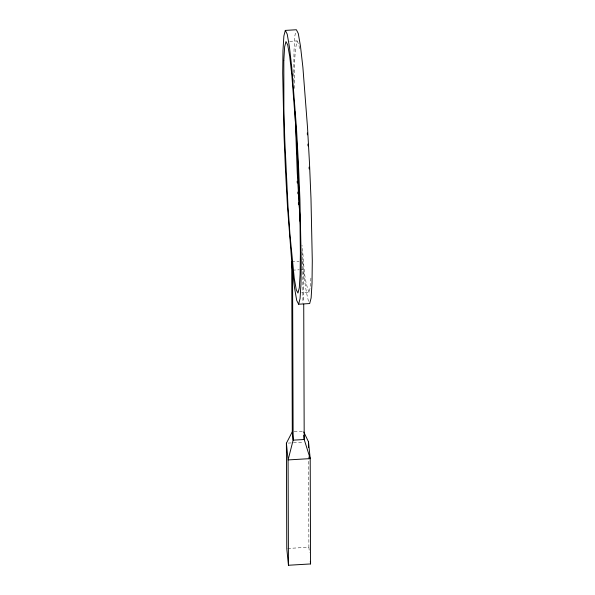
<?xml version="1.0" encoding="UTF-8"?>
<svg xmlns="http://www.w3.org/2000/svg" width="595" height="595" viewBox="0 0 595 595"><rect width="100%" height="100%" fill="white"/><g stroke="black" fill="none" stroke-linecap="round" stroke-linejoin="round"><path stroke-width="0.45" stroke-dasharray="2.98 2.23" d="M293.766 72.441L294.042 49.928L294.934 35.365L295.96 31.356M310.91 278.088L310.352 287.184L309.021 292.39L301.643 292.822M289.668 41.352L297.046 40.914C293.417 56.637 295.075 73.111 294.711 89.161M291.706 261.822L299.077 261.384M292.547 270.182L298.995 269.803M299.917 269.743L303.606 269.528L303.725 302.275M294.138 431.687L302.438 431.204M288.24 443.089L302.989 442.219M287.69 548.471L308.894 547.221L308.574 456.677M297.046 40.914L298.772 44.305L299.694 49.601M309.021 292.39C303.219 277.62 304.09 260.885 301.992 245.244M308.552 301.323C304.157 285.429 303.718 268.501 301.97 252.087M308.894 547.221L309.422 552.502M293.781 73.349L293.878 81.485M302.766 261.168L302.914 303.056"/><path stroke-width="0.89" d="M285.31 30.405L283.875 36.02L282.982 50.582L282.707 73.096L284.016 135.415L285.518 170.973L287.467 206.287L292.115 266.701L294.51 287.697L296.726 300.49L298.623 304.209L309.69 303.554L311.125 297.939L312.018 283.376L312.293 260.863L310.984 198.537L309.482 162.985L307.533 127.672L302.885 67.25L300.49 46.254L298.274 33.461L296.377 29.75L285.31 30.405L287.207 34.116L289.43 46.908L291.818 67.904L296.474 128.327L298.415 163.632L299.917 199.191L301.234 261.517L300.958 284.031L300.066 298.593L298.623 304.209M303.755 431.97L308.522 441.892L310.203 458.619L310.575 563.941L288.449 565.25L286.768 548.53L286.396 443.201L292.294 431.799L291.706 261.822M303.777 435.324L304.201 439.504L310.203 458.619L288.084 459.92L288.449 565.25M310.307 561.301L310.575 563.941M292.294 431.799L293.142 440.159L288.084 459.92L286.396 443.201M300.163 221.452L297.247 172.61L295.053 111.934M307.295 132.99L307.392 134.834M307.905 144.072L308.002 145.916M297.18 181.185L297.284 183M297.783 192.051L297.879 193.858M298.378 202.917L298.474 204.725M309.088 167.121L309.169 168.958M308.522 441.892L308.545 447.44M303.725 304.134L304.201 439.504L293.142 440.159L292.547 270.182M283.815 60.415L283.882 108.9L284.789 140.219L287.958 205.587L289.981 234.951L294.235 278.177L296.228 289.653L297.954 293.045L299.292 287.839L300.125 274.191L300.386 252.979L300.051 225.713L297.753 161.349L295.975 129.026L291.825 75.029L289.705 56.428L287.712 44.96L285.979 41.568L284.648 46.774L283.815 60.415"/></g></svg>
